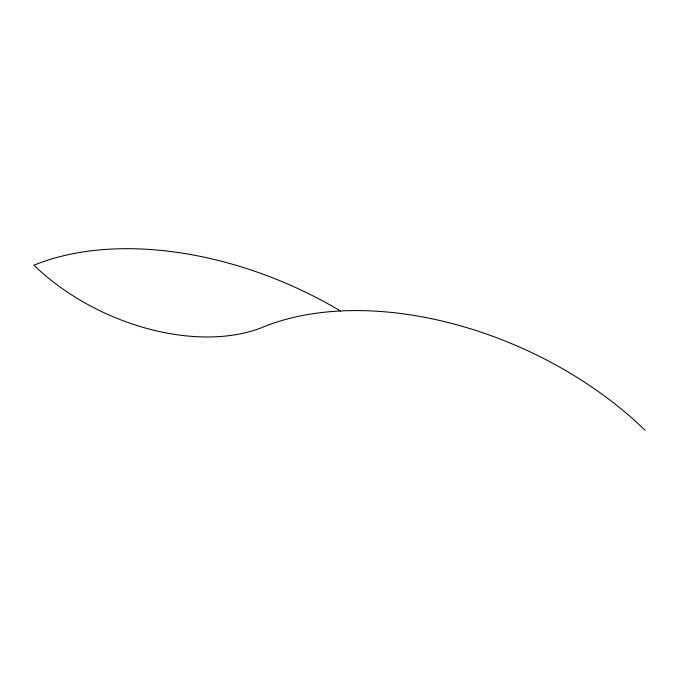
<?xml version="1.0" encoding="UTF-8"?>
<svg xmlns="http://www.w3.org/2000/svg" width="679" height="679" viewBox="0 0 679 679"><rect width="100%" height="100%" fill="white"/><g stroke="black" fill="none" stroke-linecap="round" stroke-linejoin="round"><path stroke-width="1.02" d="M645.05 430.231A285.324 176.447 24.2 0 0 263.113 327.074A171.193 105.865 24.2 0 1 33.95 265.183A285.324 176.447 24.2 0 1 340.468 310.982"/></g></svg>
